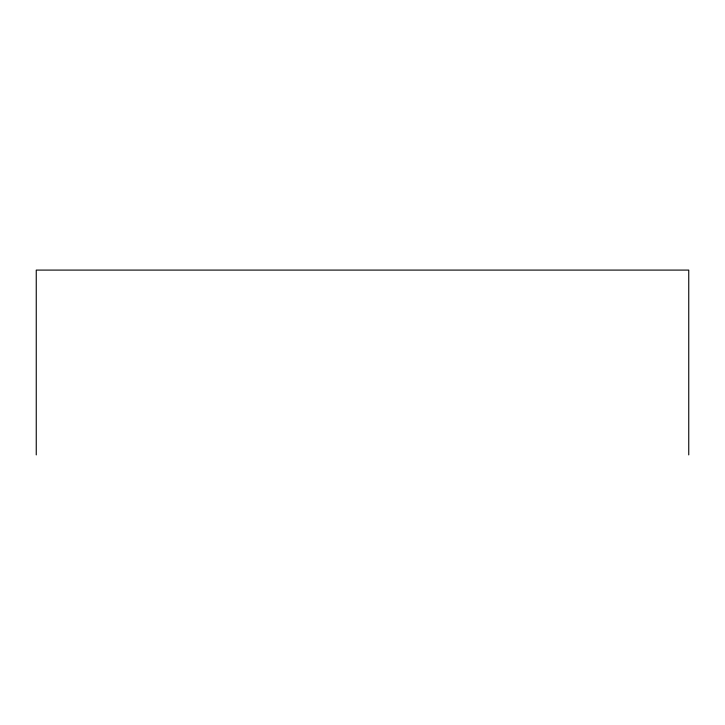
<?xml version="1.0" encoding="UTF-8"?>
<svg xmlns="http://www.w3.org/2000/svg" width="725" height="725" viewBox="0 0 725 725"><rect width="100%" height="100%" fill="white"/><g stroke="black" fill="none" stroke-linecap="round" stroke-linejoin="round"><path stroke-width="1.09" d="M688.75 454.91L688.75 270.09L36.25 270.09L36.25 454.91"/></g></svg>
